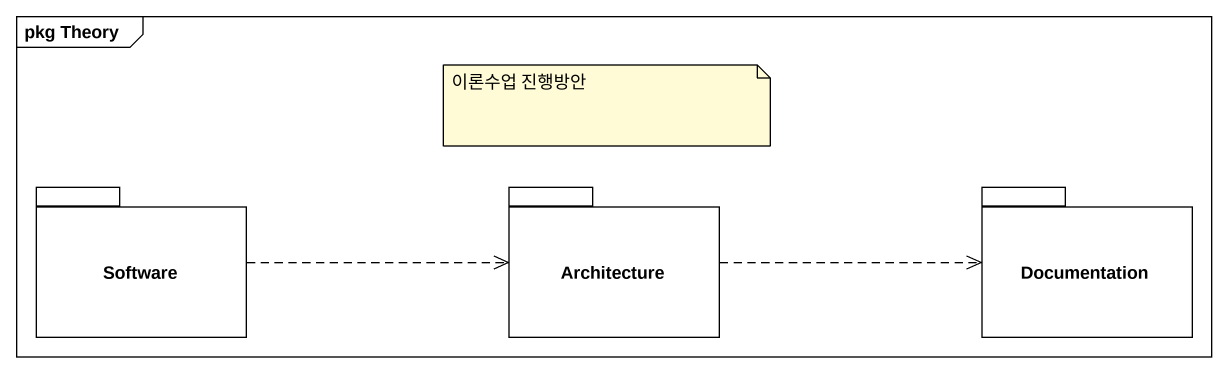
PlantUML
@startuml
mainframe pkg Theory
package Software {
}
package Architecture {
}
package Documentation {
}
Software .right.> Architecture
Architecture .right.> Documentation
note as N1
  이론수업 진행방안
end note
@enduml
